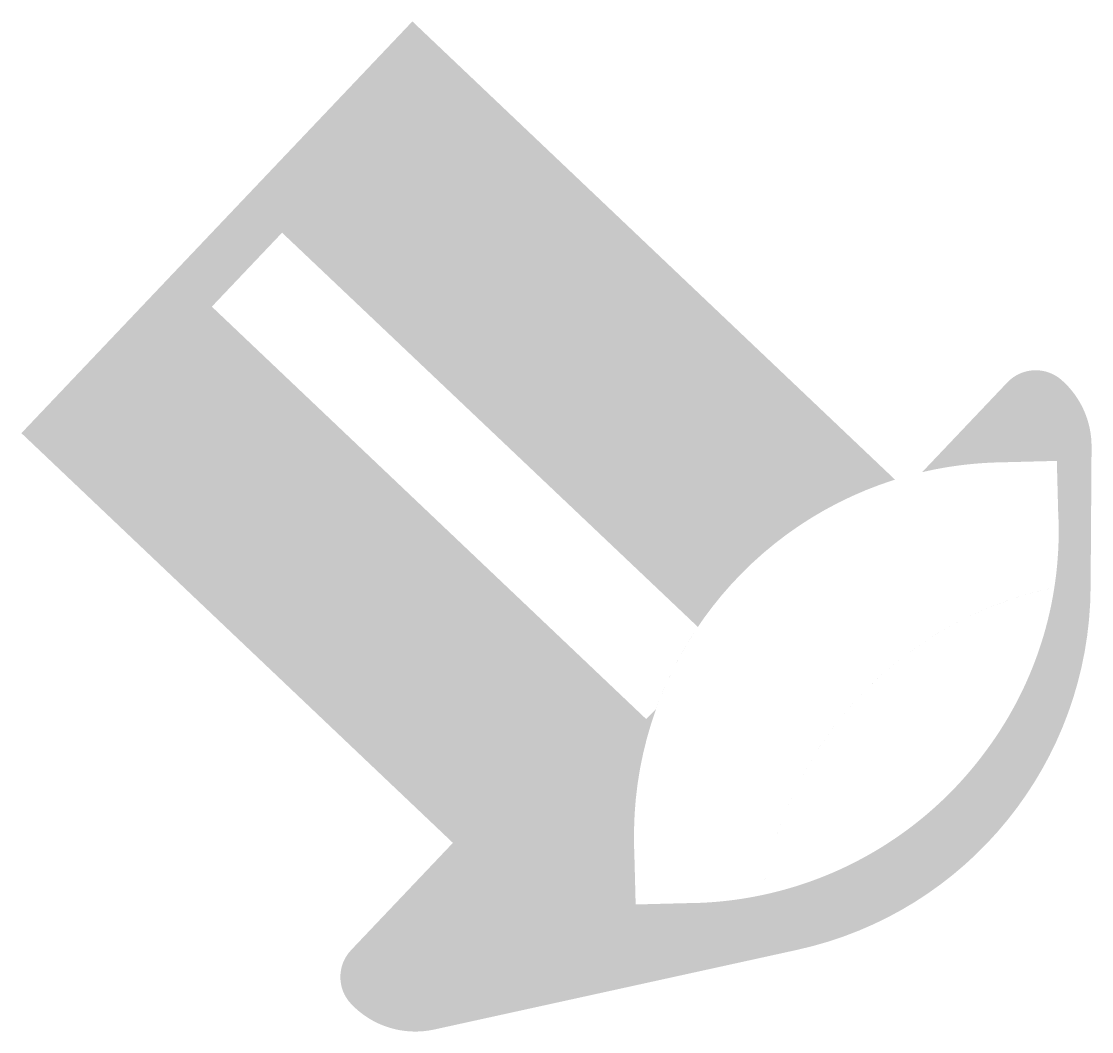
# Model space of a CAD drawing. Header units: millimetres. Extents: x -2143172 to 5255, y -610845 to 279739.
# Drawn here: x -2143172 to -2111698, y 250028 to 279739 of the extents above; entities that cross this region are included whole.
import ezdxf

# ---------------------------------------------------------------- set-up
doc = ezdxf.new("R2010")
doc.units = ezdxf.units.MM
doc.header["$LTSCALE"] = 30
doc.layers.add('Tiles', color=252, linetype='Continuous', lineweight=0)

msp = doc.modelspace()

# ---------------------------------------------------------------- hatches: boundary and pattern name
at = {"layer": 'Tiles'}
h = msp.add_hatch(dxfattribs=at)
h.set_pattern_fill('BRICK', color=256, scale=30, angle=46.87444444444445)
h.set_pattern_definition([(46.87444444444445, (-2043307.01332694, 1144835.119584813), (-139.0378431516314, 130.2256816904498), []), (136.8744444444445, (-2043307.01332694, 1144835.119584813), (-260.4513633808995, -278.0756863032628), [190.5, -190.5]), (136.8744444444445, (-2043176.787645249, 1144974.157427965), (-260.4513633808995, -278.0756863032628), [-190.5, 190.5])])
edge = h.paths.add_edge_path(flags=17)
edge.add_line((-2114459.227284128, 266767.8399720971), (-2114194.466411739, 266774.6975024202))
edge.add_arc((-2114097.790470997, 255050.0752148979), 11725.02085382284, 90.47242441769318, 94.06128703439872)
edge.add_arc((-2114174.913316798, 255790.8248482688), 10980.69649251695, 91.4836773870299, 93.93362298397699, ccw=False)
edge = h.paths.add_edge_path()
edge.add_arc((-2110541.770332157, 252341.1332637552), 10980.69648942454, 169.8162759761179, 170.8492222886107)
edge.add_line((-2121382.718278486, 254087.4273448988), (-2121346.459366441, 254052.9992851733))
edge.add_arc((-2123651.614948947, 264789.0112636153), 10980.69649251855, 271.4836774030471, 282.11813251793313, ccw=False)
edge.add_line((-2123367.300978548, 253811.996139865), (-2125106.872078468, 253766.9397779458))
edge.add_line((-2125106.872078468, 253766.9397779455), (-2125151.928440388, 255506.510877865))
edge.add_arc((-2114174.913316628, 255790.8248482627), 10980.69649252774, 107.5176292482177, 181.4836774030441, ccw=False)
edge.add_line((-2117480.094537948, 266262.2847538941), (-2131673.487368344, 279738.9984345721))
edge.add_line((-2131673.487368344, 279738.9984345721), (-2143172.459317763, 267628.5218086714))
edge.add_line((-2143172.459317762, 267628.5218086714), (-2130481.840099005, 255578.7009035916))
edge.add_line((-2130481.840099005, 255578.7009035918), (-2133475.570676592, 252425.7665070571))
edge.add_arc((-2132641.615699358, 251633.9211332948), 1150.000000000599, 136.4836774072024, 223.3314715162204)
edge.add_arc((-2131586.891585636, 252628.9372356372), 2599.999999996675, 223.3314715162295, 282.3817303832143)
edge.add_line((-2131029.389472461, 250089.4114149796), (-2120352.653898087, 252433.2752166778))
edge.add_arc((-2122707.17755144, 263158.5683980678), 10980.6964925258, 282.3817303832034, 359.6091007878371)
edge.add_line((-2111726.736612826, 263083.6534157471), (-2111698.498568092, 267222.5609186437))
edge.add_arc((-2114298.438058252, 267240.299224604), 2599.999999997927, 359.6091007878229, 408.7020507139191)
edge.add_arc((-2113341.474629414, 268329.6664702372), 1150.000000000722, 48.70205071394162, 136.4836774071284)
edge.add_line((-2114175.429606647, 269121.5118440004), (-2116682.194810738, 266481.4391884353))
edge.add_arc((-2114174.913316633, 255790.824848286), 10980.69649250397, 91.48367740304423, 103.19908833292021, ccw=False)
edge.add_line((-2114459.22728703, 266767.8399720219), (-2112719.656187109, 266812.8963339416))
edge.add_line((-2112719.656187109, 266812.8963339416), (-2112674.599825189, 265073.3252340216))
edge.add_arc((-2123651.614948972, 264789.0112636249), 10980.69649255121, -9.150777711840703, 1.4836774030342212, ccw=False)
edge.add_line((-2112810.66699957, 263042.7171818988), (-2112846.925911619, 263077.1452416281))
edge.add_arc((-2110541.770329515, 252341.1332646288), 10980.6964910237, 102.1181325174657, 103.151078829819)
edge.add_arc((-2110541.770329108, 252341.1332631801), 10980.6964925267, 103.1510788301662, 169.8162759759774)
edge = h.paths.add_edge_path(flags=17)
edge.add_arc((-2114174.913316661, 255790.8248482792), 10980.69649249178, 146.0009019249974, 160.2100681737746)
edge.add_line((-2124507.0929313, 259508.5875990532), (-2124799.584939526, 259222.0839875416))
edge.add_line((-2124799.584939525, 259222.0839875416), (-2137571.55122566, 271349.1444328019))
edge.add_line((-2137571.55122566, 271349.1444328021), (-2135505.867641932, 273524.6791560176))
edge.add_line((-2135505.867641933, 273524.6791560176), (-2123278.419938971, 261931.0090994044))
edge = h.paths.add_edge_path(flags=16)
edge.add_arc((-2123664.300299654, 264810.3497232209), 11005.25833357057, 270.1678406362963, 309.0610482111271)
edge.add_arc((-2123651.614955215, 264789.011268421), 10980.69650080177, 309.0798144343168, 323.8875428833221)
edge.add_arc((-2123488.355515214, 264745.1909228634), 10823.14984349004, 323.565572463658, 363.1402508073696)
edge.add_line((-2112681.457355588, 265338.0861092977), (-2112674.599825189, 265073.3252340216))
edge.add_arc((-2123651.614948972, 264789.0112636249), 10980.69649255121, -9.150777711840703, 1.4836774030342212, ccw=False)
edge.add_line((-2112810.66699957, 263042.7171818988), (-2112846.925911619, 263077.1452416281))
edge.add_arc((-2110541.77032917, 252341.1332634712), 10980.6964922277, 102.1181325179571, 169.8162759759755)
edge.add_arc((-2110541.770326543, 252341.133264257), 10980.69649488754, 169.816275983891, 170.8492222958542)
edge.add_line((-2121382.718278486, 254087.4273448988), (-2121346.459366441, 254052.9992851733))
edge.add_arc((-2123651.614948949, 264789.0112636407), 10980.6964925439, 271.48367740304616, 282.1181325179184, ccw=False)
edge.add_line((-2123367.300978551, 253811.996139865), (-2123632.06185322, 253805.1386094127))
edge = h.paths.add_edge_path(flags=17)
edge.add_line((-2125145.070909918, 255241.7500025226), (-2125151.928440388, 255506.5108778646))
edge.add_arc((-2114174.913316543, 255790.8248482427), 10980.69649261172, 179.0997036983232, 181.4836774029307, ccw=False)
edge.add_arc((-2113417.218716491, 255751.8639992947), 11738.94089550992, 178.9676733518968, 182.4905641542831)

doc.saveas('drawing.dxf')
